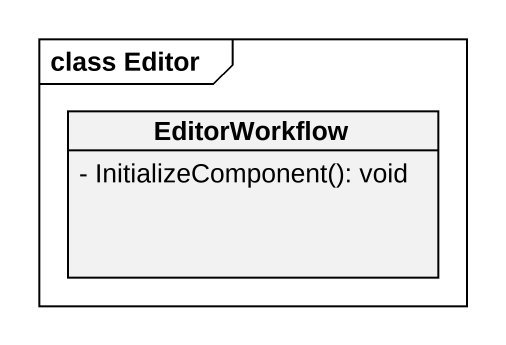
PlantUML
@startuml
mainframe class Editor
hide circle
hide empty members
skinparam classAttributeIconSize 0
class EditorWorkflow {
  - InitializeComponent(): void
}
@enduml
